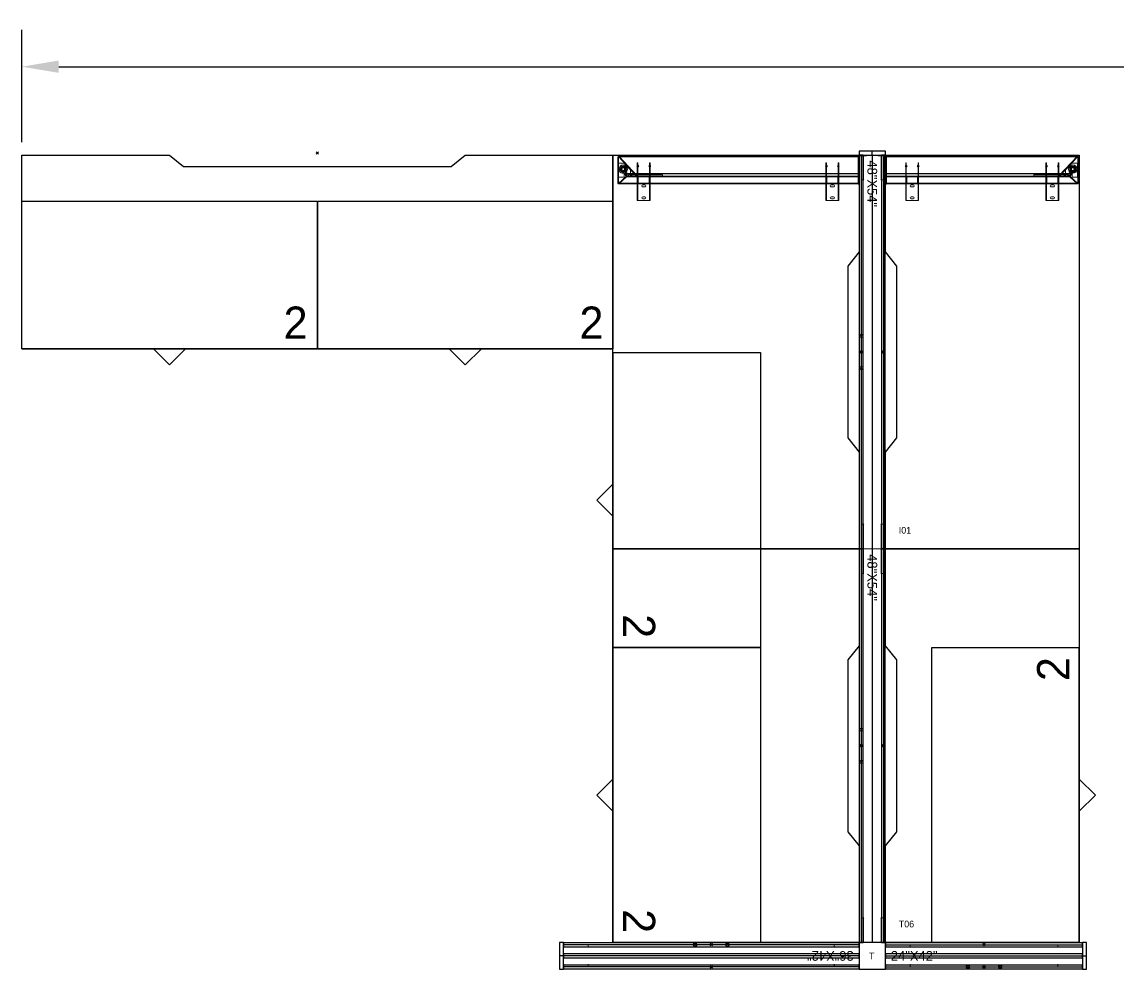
# Model space of a CAD drawing. Header units: inches. Extents: x 126 to 13186, y 9 to 361.
# Drawn here: x 126.5 to 260, y 36 to 151.6 of the extents above; entities that cross this region are included whole.
import ezdxf

# ---------------------------------------------------------------- set-up
doc = ezdxf.new("R2010")
doc.units = ezdxf.units.IN
doc.header["$MEASUREMENT"] = 0
for name, color, linetype in [('DD2D', 7, 'Continuous'), ('DD2D_Geometry', 7, 'Continuous'), ('ENFASIS NEW', 7, 'Continuous'), ('Id Unión', 7, 'Continuous'), ('LATEFILE', 7, 'Continuous'), ('LATFILE', 7, 'Continuous'), ('LF', 7, 'Continuous')]:
    doc.layers.add(name, color=color, linetype=linetype)
doc.styles.get("Standard").update_dxf_attribs({"font": 'stylu.ttf'})
doc.dimstyles.get("Standard").update_dxf_attribs({"dimscale": 25, "dimtxt": 0.18, "dimasz": 0.18, "dimexe": 0.18, "dimexo": 0.0625, "dimgap": 0.09, "dimtad": 0, "dimtih": 1, "dimtoh": 1, "dimzin": 0, "dimdsep": 46, "dimlunit": 4, "dimtxsty": 'Standard', "dimcen": 0.09, "dimadec": 0, "dimazin": 0, "dimtfac": 1, "dimtofl": 0, "dimtmove": 0, "dimatfit": 3, "dimfxl": 1, "dimtolj": 1, "dimtzin": 0, "dimarcsym": 0})

# ---------------------------------------------------------------- blocks, each defined once
blk = doc.blocks.new('DD40103048AB')
at = {"color": 1}
for p, q in [((0.0035, -0.0035), (-0.0035, 0.0035)), ((0.0035, 0.0035), (-0.0035, -0.0035))]:
    blk.add_line(p, q, dxfattribs=at)
blk.add_lwpolyline([(-0.2662, -0.0417), (0.2662, -0.0417), (0.31, -0.0067), (0.61, -0.0067), (0.61, -0.7687), (-0.61, -0.7687), (-0.61, -0.0067), (-0.31, -0.0067)], close=True)
blk.add_point((0, 0))
blk.add_point((0, 0))
blk.add_point((0, 0), dxfattribs=at)
blk = doc.blocks.new('DD40102448AB')
at = {"color": 1}
for p, q in [((0.0035, -0.0035), (-0.0035, 0.0035)), ((0.0035, 0.0035), (-0.0035, -0.0035))]:
    blk.add_line(p, q, dxfattribs=at)
blk.add_lwpolyline([(-0.2662, -0.0417), (0.2662, -0.0417), (0.31, -0.0067), (0.61, -0.0067), (0.61, -0.6067), (-0.61, -0.6067), (-0.61, -0.0067), (-0.31, -0.0067)], close=True)
blk.add_point((0, 0))
blk.add_point((0, 0))
blk.add_point((0, 0), dxfattribs=at)
blk = doc.blocks.new('DD40102472AB')
at = {"color": 1}
for p, q in [((0.0035, -0.0035), (-0.0035, 0.0035)), ((0.0035, 0.0035), (-0.0035, -0.0035))]:
    blk.add_line(p, q, dxfattribs=at)
blk.add_lwpolyline([(-0.4142, -0.0417), (0.4142, -0.0417), (0.458, -0.0067), (0.915, -0.0067), (0.915, -0.6067), (-0.915, -0.6067), (-0.915, -0.0067), (-0.458, -0.0067)], close=True)
blk.add_point((0, 0))
blk.add_point((0, 0))
blk.add_point((0, 0), dxfattribs=at)
blk = doc.blocks.new('DD350630S')
at = {"color": 0, "linetype": 'Continuous', "lineweight": 0}
for p, q in [((0.0019, 0.023), (0, 0.023)), ((0, 0.0134), (0, 0.023)), ((0.0019, 0.016), (0, 0.016)), ((0, 0), (0, 0.0134)), ((0, 0.0134), (0.0019, 0.0134)), ((0.0019, 0.023), (0.0019, 0.0134)), ((0.0019, 0), (0.0019, 0.0134)), ((0.0025, -0.0006), (0.09, -0.0006)), ((0.0025, -0.0025), (0.09, -0.0025)), ((0.0038, -0.0025), (0.0038, -0.7445)), ((0.0048, -0.0006), (0.0048, -0.0025)), ((0.0053, -0.0025), (0.0053, -0.7445)), ((0.0112, -0.0006), (0.0112, -0.0025)), ((0.0248, -0.0006), (0.0248, -0.0025)), ((0.0312, -0.0006), (0.0312, -0.0025)), ((0.0572, -0.0025), (0.0572, -0.7225)), ((0.0578, -0.0025), (0.0578, -0.7241)), ((0.0578, -0.0025), (0.0578, -0.7239)), ((0.0584, -0.0025), (0.0584, -0.7255)), ((0.0618, -0.0006), (0.0618, -0.0025)), ((0.0655, -0.0025), (0.0655, -0.7188)), ((0.0671, -0.0025), (0.0671, -0.7188)), ((0.0682, -0.0006), (0.0682, -0.0025)), ((0.0768, -0.0006), (0.0768, -0.0025)), ((0.0818, -0.0006), (0.0818, -0.0025)), ((0.0832, -0.0006), (0.0832, -0.0025)), ((0.0873, -0.0625), (0.0873, -0.0025)), ((0.0882, -0.0006), (0.0882, -0.0025)), ((0.0888, -0.0625), (0.0888, -0.0025)), ((0.09, -0.0006), (0.09, -0.0025)), ((0.0244, -0.0625), (0.0244, -0.0644)), ((0.0317, -0.0625), (0.0244, -0.0625)), ((0.0313, -0.0644), (0.0244, -0.0644)), ((0.0368, -0.0644), (0.0313, -0.0644)), ((0.0364, -0.0625), (0.0317, -0.0625)), ((0.0867, -0.0625), (0.0364, -0.0625)), ((0.0867, -0.0644), (0.0368, -0.0644)), ((0.0698, -0.0655), (0.0698, -0.0625)), ((0.0867, -0.0655), (0.0698, -0.0655)), ((0.0709, -0.0625), (0.0709, -0.0655)), ((0.0867, -0.0625), (0.0874, -0.0625)), ((0.0867, -0.0625), (0.0867, -0.0625)), ((0.0867, -0.0655), (0.0867, -0.0625)), ((0.0874, -0.0644), (0.0867, -0.0644)), ((0.0874, -0.0655), (0.0867, -0.0655)), ((0.0867, -0.0655), (0.0867, -0.0655)), ((0.0873, -0.0995), (0.0873, -0.0655)), ((0.0874, -0.0651), (0.0874, -0.0625)), ((0.0874, -0.0625), (0.1404, -0.0625)), ((0.0874, -0.0644), (0.1404, -0.0644)), ((0.0874, -0.0651), (0.0874, -0.1)), ((0.0888, -0.0655), (0.0874, -0.0655)), ((0.0888, -0.0995), (0.0888, -0.0655)), ((0.1104, -0.0644), (0.1104, -0.0625)), ((0.1404, -0.0625), (0.1404, -0.0651)), ((0.1404, -0.0651), (0.1404, -0.1)), ((0.0244, -0.1006), (0.0244, -0.1025)), ((0.0244, -0.1006), (0.0313, -0.1006)), ((0.0313, -0.1006), (0.0368, -0.1006)), ((0.0368, -0.1006), (0.0867, -0.1006)), ((0.0698, -0.0995), (0.0867, -0.0995)), ((0.0698, -0.1025), (0.0698, -0.0995)), ((0.0709, -0.0995), (0.0709, -0.1025)), ((0.0867, -0.0995), (0.0874, -0.0995)), ((0.0867, -0.1025), (0.0867, -0.0995)), ((0.0867, -0.0995), (0.0867, -0.0995)), ((0.0867, -0.1006), (0.0874, -0.1006)), ((0.0874, -0.0995), (0.0888, -0.0995)), ((0.0874, -0.1025), (0.0874, -0.1)), ((0.0874, -0.1006), (0.1404, -0.1006)), ((0.0924, -0.0857), (0.0924, -0.0794)), ((0.0987, -0.0794), (0.0987, -0.0857)), ((0.1104, -0.1006), (0.1104, -0.1025)), ((0.129, -0.0857), (0.129, -0.0794)), ((0.1354, -0.0794), (0.1354, -0.0857)), ((0.1404, -0.1), (0.1404, -0.1025)), ((0.0244, -0.1025), (0.0317, -0.1025)), ((0.0317, -0.1025), (0.0364, -0.1025)), ((0.0364, -0.1025), (0.0867, -0.1025)), ((0.0874, -0.1025), (0.0867, -0.1025)), ((0.0867, -0.1025), (0.0867, -0.1025)), ((0.0873, -0.6465), (0.0873, -0.1025)), ((0.0874, -0.1025), (0.1404, -0.1025)), ((0.0888, -0.6465), (0.0888, -0.1025)), ((0.0655, -0.609), (0.0614, -0.609)), ((0.0614, -0.609), (0.0614, -0.714)), ((0.0655, -0.6334), (0.0671, -0.6334)), ((0.0655, -0.6397), (0.0671, -0.6397)), ((0.0244, -0.6465), (0.0244, -0.6484)), ((0.0317, -0.6465), (0.0244, -0.6465)), ((0.0313, -0.6484), (0.0244, -0.6484)), ((0.0368, -0.6484), (0.0313, -0.6484)), ((0.0364, -0.6465), (0.0317, -0.6465)), ((0.0867, -0.6465), (0.0364, -0.6465)), ((0.0867, -0.6484), (0.0368, -0.6484)), ((0.0655, -0.6734), (0.0671, -0.6734)), ((0.0698, -0.6495), (0.0698, -0.6465)), ((0.0867, -0.6495), (0.0698, -0.6495)), ((0.0709, -0.6465), (0.0709, -0.6495)), ((0.0867, -0.6465), (0.0874, -0.6465)), ((0.0867, -0.6495), (0.0867, -0.6465)), ((0.0867, -0.6465), (0.0867, -0.6465)), ((0.0874, -0.6484), (0.0867, -0.6484)), ((0.0874, -0.6495), (0.0867, -0.6495)), ((0.0867, -0.6495), (0.0867, -0.6495)), ((0.0873, -0.6835), (0.0873, -0.6495)), ((0.0874, -0.6491), (0.0874, -0.6465)), ((0.0874, -0.6465), (0.1404, -0.6465)), ((0.0874, -0.6484), (0.1404, -0.6484)), ((0.0874, -0.6491), (0.0874, -0.684)), ((0.0888, -0.6495), (0.0874, -0.6495)), ((0.0888, -0.6835), (0.0888, -0.6495)), ((0.0924, -0.6697), (0.0924, -0.6634)), ((0.0987, -0.6634), (0.0987, -0.6697)), ((0.1104, -0.6484), (0.1104, -0.6465)), ((0.129, -0.6697), (0.129, -0.6634)), ((0.1354, -0.6634), (0.1354, -0.6697)), ((0.1404, -0.6465), (0.1404, -0.6491)), ((0.1404, -0.6491), (0.1404, -0.684)), ((0.0044, -0.743), (0.0636, -0.6878)), ((0.0044, -0.743), (0.0636, -0.6878)), ((0.0054, -0.7441), (0.0647, -0.6889)), ((0.0055, -0.7441), (0.0647, -0.6889)), ((0.0244, -0.6846), (0.0244, -0.6865)), ((0.0244, -0.6846), (0.0313, -0.6846)), ((0.0244, -0.6865), (0.0317, -0.6865)), ((0.0253, -0.727), (0.0461, -0.7075)), ((0.0313, -0.6846), (0.0368, -0.6846)), ((0.0317, -0.6865), (0.0364, -0.6865)), ((0.0364, -0.6865), (0.0867, -0.6865)), ((0.0368, -0.6846), (0.0867, -0.6846)), ((0.0461, -0.7075), (0.0648, -0.7075)), ((0.0655, -0.692), (0.0614, -0.692)), ((0.064, -0.7024), (0.064, -0.7086)), ((0.064, -0.7024), (0.0655, -0.7024)), ((0.064, -0.7086), (0.0655, -0.7086)), ((0.0648, -0.7075), (0.0648, -0.7175)), ((0.0655, -0.6797), (0.0671, -0.6797)), ((0.0655, -0.6893), (0.0655, -0.7189)), ((0.0655, -0.7011), (0.067, -0.7011)), ((0.0655, -0.7039), (0.067, -0.7039)), ((0.0655, -0.7039), (0.0655, -0.7071)), ((0.0655, -0.7071), (0.067, -0.7071)), ((0.0655, -0.7075), (0.067, -0.7075)), ((0.067, -0.6893), (0.067, -0.7189)), ((0.0698, -0.6835), (0.0867, -0.6835)), ((0.0698, -0.6865), (0.0698, -0.6835)), ((0.0709, -0.6835), (0.0709, -0.6865)), ((0.0867, -0.6835), (0.0874, -0.6835)), ((0.0867, -0.6865), (0.0867, -0.6835)), ((0.0867, -0.6835), (0.0867, -0.6835)), ((0.0867, -0.6846), (0.0874, -0.6846)), ((0.0874, -0.6865), (0.0867, -0.6865)), ((0.0867, -0.6865), (0.0867, -0.6865)), ((0.0873, -0.7444), (0.0873, -0.6865)), ((0.0874, -0.6835), (0.0888, -0.6835)), ((0.0874, -0.6865), (0.0874, -0.684)), ((0.0874, -0.6846), (0.1404, -0.6846)), ((0.0874, -0.6865), (0.1404, -0.6865)), ((0.0888, -0.7444), (0.0888, -0.6865)), ((0.1104, -0.6846), (0.1104, -0.6865)), ((0.1404, -0.684), (0.1404, -0.6865)), ((0.0867, -0.745), (0.0058, -0.745)), ((0.0867, -0.745), (0.0058, -0.745)), ((0.0253, -0.7445), (0.0253, -0.727)), ((0.0683, -0.7445), (0.0253, -0.7445)), ((0.0648, -0.7175), (0.0558, -0.7175)), ((0.0558, -0.7175), (0.0558, -0.7275)), ((0.0558, -0.7275), (0.0683, -0.7275)), ((0.0652, -0.7193), (0.0572, -0.7225)), ((0.0652, -0.7194), (0.0572, -0.7225)), ((0.0572, -0.7225), (0.0578, -0.7239)), ((0.0572, -0.7225), (0.0577, -0.7239)), ((0.0657, -0.7208), (0.0577, -0.7239)), ((0.0658, -0.7207), (0.0578, -0.7239)), ((0.0578, -0.7241), (0.0658, -0.7209)), ((0.0578, -0.7241), (0.0658, -0.721)), ((0.0578, -0.7241), (0.0584, -0.7255)), ((0.0578, -0.7241), (0.0583, -0.7255)), ((0.0583, -0.7255), (0.0664, -0.7224)), ((0.0584, -0.7255), (0.0664, -0.7223)), ((0.0655, -0.714), (0.0614, -0.714)), ((0.0669, -0.7225), (0.0871, -0.7442)), ((0.067, -0.7224), (0.0871, -0.7441)), ((0.068, -0.7215), (0.0882, -0.7431)), ((0.0681, -0.7214), (0.0882, -0.743)), ((0.0683, -0.7275), (0.0683, -0.7445)), ((0.0867, -0.7465), (0.0058, -0.7465)), ((0.0058, -0.7465), (0.0867, -0.7465))]:
    blk.add_line(p, q, dxfattribs=at)
for centre, radius, start, end in [((0.0025, 0), 0.00253, 180, 270), ((0.0025, 0), 0.000633, 180, 270), ((0.0341, -0.064), 0.00278, 0, 180), ((0.0341, -0.064), 0.00278, 180, 0), ((0.0341, -0.101), 0.00278, 0, 180), ((0.0341, -0.101), 0.00278, 180, 0), ((0.0956, -0.0794), 0.00317, 0, 180), ((0.0956, -0.0857), 0.00317, 180, 0), ((0.1322, -0.0794), 0.00318, 0, 180), ((0.1322, -0.0857), 0.00318, 180, 0), ((0.0341, -0.648), 0.00278, 0, 180), ((0.0341, -0.648), 0.00278, 180, 0), ((0.0956, -0.6634), 0.00317, 0, 180), ((0.0956, -0.6697), 0.00317, 180, 0), ((0.1322, -0.6634), 0.00318, 0, 180), ((0.1322, -0.6697), 0.00318, 180, 0), ((0.0341, -0.685), 0.00278, 0, 180), ((0.0341, -0.685), 0.00278, 180, 0), ((0.0433, -0.73), 0.013, 90, 270), ((0.0433, -0.73), 0.0098, 90, 270), ((0.0433, -0.73), 0.0085, 90, 270), ((0.0433, -0.73), 0.008, 90, 270), ((0.0433, -0.73), 0.00675, 0, 180), ((0.0433, -0.73), 0.00675, 180, 0), ((0.0433, -0.73), 0.0065, 90, 270), ((0.0433, -0.73), 0.006, 90, 270), ((0.0433, -0.73), 0.00545, 90, 270), ((0.0433, -0.73), 0.00476, 90, 270), ((0.0433, -0.73), 0.0045, 90, 270), ((0.0433, -0.73), 0.013, 270, 90), ((0.0433, -0.73), 0.0098, 270, 90), ((0.0433, -0.73), 0.0085, 270, 90), ((0.0433, -0.73), 0.008, 270, 90), ((0.0433, -0.73), 0.0065, 270, 90), ((0.0433, -0.73), 0.006, 270, 90), ((0.0433, -0.73), 0.00545, 270, 90), ((0.0433, -0.73), 0.00476, 270, 90), ((0.0433, -0.73), 0.0045, 270, 90)]:
    blk.add_arc(centre, radius, start, end, dxfattribs=at)
for points, weights in [([(0.0636, -0.6878), (0.0652, -0.6864), (0.0671, -0.6872), (0.0671, -0.6893)], [1, 0.59916604595, 0.59916604595, 1]), ([(0.0636, -0.6878), (0.0651, -0.6864), (0.067, -0.6872), (0.067, -0.6893)], [1, 0.59916604595, 0.59916604595, 1]), ([(0.0647, -0.6889), (0.0651, -0.6886), (0.0655, -0.6888), (0.0655, -0.6893)], [1, 0.59916604595, 0.59916604595, 1]), ([(0.0647, -0.6889), (0.065, -0.6886), (0.0655, -0.6888), (0.0655, -0.6893)], [1, 0.59916604595, 0.59916604595, 1]), ([(0.0038, -0.7445), (0.0038, -0.7439), (0.004, -0.7434), (0.0044, -0.743)], [1, 0.944706716257, 0.944706716257, 1]), ([(0.0038, -0.7442), (0.0039, -0.7437), (0.0041, -0.7433), (0.0044, -0.743)], [0.972307865321, 0.947187137372, 0.956417848932, 1]), ([(0.0038, -0.7445), (0.0038, -0.7444), (0.0038, -0.7443), (0.0038, -0.7442)], [1, 0.988288867325, 0.979058155765, 0.972307865321]), ([(0.0058, -0.7465), (0.0046, -0.7465), (0.0038, -0.7457), (0.0038, -0.7445)], [1, 0.804737854124, 0.804737854124, 1]), ([(0.0058, -0.7465), (0.0046, -0.7465), (0.0038, -0.7457), (0.0038, -0.7445)], [1, 0.804737854124, 0.804737854124, 1]), ([(0.0053, -0.7445), (0.0053, -0.7444), (0.0054, -0.7442), (0.0055, -0.7441)], [1, 0.944706716257, 0.944706716257, 1]), ([(0.0053, -0.7445), (0.0053, -0.7444), (0.0053, -0.7442), (0.0054, -0.7441)], [1, 0.944706716257, 0.944706716257, 1]), ([(0.0058, -0.745), (0.0055, -0.745), (0.0053, -0.7448), (0.0053, -0.7445)], [1, 0.804737854124, 0.804737854124, 1]), ([(0.0058, -0.745), (0.0055, -0.745), (0.0053, -0.7448), (0.0053, -0.7445)], [1, 0.804737854124, 0.804737854124, 1]), ([(0.0655, -0.7188), (0.0655, -0.719), (0.0654, -0.7192), (0.0652, -0.7193)], [1, 0.884611873459, 0.884611873459, 1]), ([(0.0655, -0.7189), (0.0655, -0.7191), (0.0654, -0.7193), (0.0652, -0.7194)], [1, 0.884393166085, 0.884393166085, 1]), ([(0.067, -0.7189), (0.067, -0.7198), (0.0665, -0.7205), (0.0657, -0.7208)], [1, 0.884393166085, 0.884393166085, 1]), ([(0.0671, -0.7188), (0.0671, -0.7197), (0.0666, -0.7204), (0.0658, -0.7207)], [1, 0.884611873459, 0.884611873459, 1]), ([(0.0658, -0.7209), (0.0666, -0.7206), (0.0675, -0.7208), (0.0681, -0.7214)], [1, 0.884174271313, 0.884174271313, 1]), ([(0.0658, -0.721), (0.0666, -0.7207), (0.0675, -0.7208), (0.068, -0.7215)], [1, 0.884393166085, 0.884393166085, 1]), ([(0.0664, -0.7223), (0.0666, -0.7222), (0.0668, -0.7223), (0.067, -0.7224)], [1, 0.884174271313, 0.884174271313, 1]), ([(0.0664, -0.7224), (0.0666, -0.7223), (0.0668, -0.7224), (0.0669, -0.7225)], [1, 0.884393166085, 0.884393166085, 1]), ([(0.0871, -0.7442), (0.0875, -0.7445), (0.0873, -0.745), (0.0867, -0.745)], [1, 0.59916604595, 0.59916604595, 1]), ([(0.0888, -0.7444), (0.0888, -0.7457), (0.0879, -0.7465), (0.0867, -0.7465)], [1, 0.804737854124, 0.804737854124, 1]), ([(0.0873, -0.7444), (0.0873, -0.7448), (0.087, -0.745), (0.0867, -0.745)], [1, 0.804737854124, 0.804737854124, 1]), ([(0.0884, -0.7457), (0.088, -0.7463), (0.0874, -0.7465), (0.0867, -0.7465)], [0.708386720159, 0.737079172857, 0.83428359947, 1]), ([(0.0871, -0.7441), (0.0872, -0.7442), (0.0873, -0.7443), (0.0873, -0.7444)], [1, 0.953611711988, 0.953611711988, 1]), ([(0.0882, -0.743), (0.0886, -0.7434), (0.0888, -0.7439), (0.0888, -0.7444)], [1, 0.953611711988, 0.953611711988, 1]), ([(0.0882, -0.7431), (0.0889, -0.7438), (0.089, -0.7448), (0.0884, -0.7457)], [1, 0.76488244648, 0.667678019866, 0.708386720159])]:
    blk.add_rational_spline(points, weights, degree=3, dxfattribs=at)
blk = doc.blocks.new('DD350524S')
at = {"color": 0, "linetype": 'Continuous', "lineweight": 0}
for p, q in [((-0.0019, 0.023), (0, 0.023)), ((-0.0019, 0.023), (-0.0019, 0.0134)), ((-0.0019, 0.016), (0, 0.016)), ((-0.0019, 0), (-0.0019, 0.0134)), ((0, 0.0134), (-0.0019, 0.0134)), ((0, 0.0134), (0, 0.023)), ((0, 0), (0, 0.0134)), ((-0.0025, -0.0006), (-0.09, -0.0006)), ((-0.09, -0.0006), (-0.09, -0.0025)), ((-0.0025, -0.0025), (-0.09, -0.0025)), ((-0.0888, -0.0625), (-0.0888, -0.0025)), ((-0.0882, -0.0006), (-0.0882, -0.0025)), ((-0.0873, -0.0625), (-0.0873, -0.0025)), ((-0.0832, -0.0006), (-0.0832, -0.0025)), ((-0.0818, -0.0006), (-0.0818, -0.0025)), ((-0.0768, -0.0006), (-0.0768, -0.0025)), ((-0.0682, -0.0006), (-0.0682, -0.0025)), ((-0.0671, -0.0025), (-0.0671, -0.5688)), ((-0.0655, -0.0025), (-0.0655, -0.5688)), ((-0.0618, -0.0006), (-0.0618, -0.0025)), ((-0.0584, -0.0025), (-0.0584, -0.5755)), ((-0.0578, -0.0025), (-0.0578, -0.5741)), ((-0.0578, -0.0025), (-0.0578, -0.5739)), ((-0.0572, -0.0025), (-0.0572, -0.5725)), ((-0.0312, -0.0006), (-0.0312, -0.0025)), ((-0.0248, -0.0006), (-0.0248, -0.0025)), ((-0.0112, -0.0006), (-0.0112, -0.0025)), ((-0.0053, -0.0025), (-0.0053, -0.5945)), ((-0.0048, -0.0006), (-0.0048, -0.0025)), ((-0.0038, -0.0025), (-0.0038, -0.5945)), ((-0.1404, -0.0625), (-0.1404, -0.0651)), ((-0.0874, -0.0625), (-0.1404, -0.0625)), ((-0.0874, -0.0644), (-0.1404, -0.0644)), ((-0.1404, -0.0651), (-0.1404, -0.1)), ((-0.1104, -0.0644), (-0.1104, -0.0625)), ((-0.0888, -0.0655), (-0.0874, -0.0655)), ((-0.0888, -0.0995), (-0.0888, -0.0655)), ((-0.0867, -0.0625), (-0.0874, -0.0625)), ((-0.0874, -0.0651), (-0.0874, -0.0625)), ((-0.0874, -0.0644), (-0.0867, -0.0644)), ((-0.0874, -0.0651), (-0.0874, -0.1)), ((-0.0874, -0.0655), (-0.0867, -0.0655)), ((-0.0873, -0.0995), (-0.0873, -0.0655)), ((-0.0867, -0.0625), (-0.0867, -0.0625)), ((-0.0867, -0.0655), (-0.0867, -0.0625)), ((-0.0867, -0.0625), (-0.0364, -0.0625)), ((-0.0867, -0.0644), (-0.0368, -0.0644)), ((-0.0867, -0.0655), (-0.0867, -0.0655)), ((-0.0867, -0.0655), (-0.0698, -0.0655)), ((-0.0709, -0.0625), (-0.0709, -0.0655)), ((-0.0698, -0.0655), (-0.0698, -0.0625)), ((-0.0368, -0.0644), (-0.0313, -0.0644)), ((-0.0364, -0.0625), (-0.0317, -0.0625)), ((-0.0317, -0.0625), (-0.0244, -0.0625)), ((-0.0313, -0.0644), (-0.0244, -0.0644)), ((-0.0244, -0.0625), (-0.0244, -0.0644)), ((-0.1404, -0.1), (-0.1404, -0.1025)), ((-0.0874, -0.1006), (-0.1404, -0.1006)), ((-0.1354, -0.0794), (-0.1354, -0.0857)), ((-0.129, -0.0857), (-0.129, -0.0794)), ((-0.1104, -0.1006), (-0.1104, -0.1025)), ((-0.0987, -0.0794), (-0.0987, -0.0857)), ((-0.0924, -0.0857), (-0.0924, -0.0794)), ((-0.0874, -0.0995), (-0.0888, -0.0995)), ((-0.0867, -0.0995), (-0.0874, -0.0995)), ((-0.0874, -0.1025), (-0.0874, -0.1)), ((-0.0867, -0.1006), (-0.0874, -0.1006)), ((-0.0867, -0.1025), (-0.0867, -0.0995)), ((-0.0867, -0.0995), (-0.0867, -0.0995)), ((-0.0698, -0.0995), (-0.0867, -0.0995)), ((-0.0368, -0.1006), (-0.0867, -0.1006)), ((-0.0709, -0.0995), (-0.0709, -0.1025)), ((-0.0698, -0.1025), (-0.0698, -0.0995)), ((-0.0313, -0.1006), (-0.0368, -0.1006)), ((-0.0244, -0.1006), (-0.0313, -0.1006)), ((-0.0244, -0.1006), (-0.0244, -0.1025)), ((-0.0874, -0.1025), (-0.1404, -0.1025)), ((-0.0888, -0.4965), (-0.0888, -0.1025)), ((-0.0874, -0.1025), (-0.0867, -0.1025)), ((-0.0873, -0.4965), (-0.0873, -0.1025)), ((-0.0867, -0.1025), (-0.0867, -0.1025)), ((-0.0364, -0.1025), (-0.0867, -0.1025)), ((-0.0317, -0.1025), (-0.0364, -0.1025)), ((-0.0244, -0.1025), (-0.0317, -0.1025)), ((-0.0655, -0.459), (-0.0614, -0.459)), ((-0.0614, -0.459), (-0.0614, -0.564)), ((-0.1404, -0.4965), (-0.1404, -0.4991)), ((-0.0874, -0.4965), (-0.1404, -0.4965)), ((-0.0874, -0.4984), (-0.1404, -0.4984)), ((-0.1404, -0.4991), (-0.1404, -0.534)), ((-0.1104, -0.4984), (-0.1104, -0.4965)), ((-0.0888, -0.4995), (-0.0874, -0.4995)), ((-0.0888, -0.5335), (-0.0888, -0.4995)), ((-0.0867, -0.4965), (-0.0874, -0.4965)), ((-0.0874, -0.4991), (-0.0874, -0.4965)), ((-0.0874, -0.4984), (-0.0867, -0.4984)), ((-0.0874, -0.4991), (-0.0874, -0.534)), ((-0.0874, -0.4995), (-0.0867, -0.4995)), ((-0.0873, -0.5335), (-0.0873, -0.4995)), ((-0.0867, -0.4995), (-0.0867, -0.4965)), ((-0.0867, -0.4965), (-0.0867, -0.4965)), ((-0.0867, -0.4965), (-0.0364, -0.4965)), ((-0.0867, -0.4984), (-0.0368, -0.4984)), ((-0.0867, -0.4995), (-0.0867, -0.4995)), ((-0.0867, -0.4995), (-0.0698, -0.4995)), ((-0.0709, -0.4965), (-0.0709, -0.4995)), ((-0.0698, -0.4995), (-0.0698, -0.4965)), ((-0.0655, -0.4834), (-0.0671, -0.4834)), ((-0.0655, -0.4897), (-0.0671, -0.4897)), ((-0.0368, -0.4984), (-0.0313, -0.4984)), ((-0.0364, -0.4965), (-0.0317, -0.4965)), ((-0.0317, -0.4965), (-0.0244, -0.4965)), ((-0.0313, -0.4984), (-0.0244, -0.4984)), ((-0.0244, -0.4965), (-0.0244, -0.4984)), ((-0.1404, -0.534), (-0.1404, -0.5365)), ((-0.0874, -0.5346), (-0.1404, -0.5346)), ((-0.0874, -0.5365), (-0.1404, -0.5365)), ((-0.1354, -0.5134), (-0.1354, -0.5197)), ((-0.129, -0.5197), (-0.129, -0.5134)), ((-0.1104, -0.5346), (-0.1104, -0.5365)), ((-0.0987, -0.5134), (-0.0987, -0.5197)), ((-0.0924, -0.5197), (-0.0924, -0.5134)), ((-0.0874, -0.5335), (-0.0888, -0.5335)), ((-0.0888, -0.5944), (-0.0888, -0.5365)), ((-0.0867, -0.5335), (-0.0874, -0.5335)), ((-0.0874, -0.5365), (-0.0874, -0.534)), ((-0.0867, -0.5346), (-0.0874, -0.5346)), ((-0.0874, -0.5365), (-0.0867, -0.5365)), ((-0.0873, -0.5944), (-0.0873, -0.5365)), ((-0.0867, -0.5365), (-0.0867, -0.5335)), ((-0.0867, -0.5335), (-0.0867, -0.5335)), ((-0.0698, -0.5335), (-0.0867, -0.5335)), ((-0.0368, -0.5346), (-0.0867, -0.5346)), ((-0.0867, -0.5365), (-0.0867, -0.5365)), ((-0.0364, -0.5365), (-0.0867, -0.5365)), ((-0.0709, -0.5335), (-0.0709, -0.5365)), ((-0.0698, -0.5365), (-0.0698, -0.5335)), ((-0.0655, -0.5234), (-0.0671, -0.5234)), ((-0.0655, -0.5297), (-0.0671, -0.5297)), ((-0.067, -0.5393), (-0.067, -0.5689)), ((-0.0655, -0.5393), (-0.0655, -0.5689)), ((-0.0655, -0.542), (-0.0614, -0.542)), ((-0.0054, -0.5941), (-0.0647, -0.5389)), ((-0.0055, -0.5941), (-0.0647, -0.5389)), ((-0.0044, -0.593), (-0.0636, -0.5378)), ((-0.0044, -0.593), (-0.0636, -0.5378)), ((-0.0313, -0.5346), (-0.0368, -0.5346)), ((-0.0317, -0.5365), (-0.0364, -0.5365)), ((-0.0244, -0.5365), (-0.0317, -0.5365)), ((-0.0244, -0.5346), (-0.0313, -0.5346)), ((-0.0244, -0.5346), (-0.0244, -0.5365)), ((-0.0681, -0.5714), (-0.0882, -0.593)), ((-0.068, -0.5715), (-0.0882, -0.5931)), ((-0.067, -0.5724), (-0.0871, -0.5941)), ((-0.0669, -0.5725), (-0.0871, -0.5942)), ((-0.0655, -0.5511), (-0.067, -0.5511)), ((-0.0655, -0.5539), (-0.067, -0.5539)), ((-0.0655, -0.5571), (-0.067, -0.5571)), ((-0.0655, -0.5575), (-0.067, -0.5575)), ((-0.0584, -0.5755), (-0.0664, -0.5723)), ((-0.0583, -0.5755), (-0.0664, -0.5724)), ((-0.0658, -0.5707), (-0.0578, -0.5739)), ((-0.0578, -0.5741), (-0.0658, -0.5709)), ((-0.0578, -0.5741), (-0.0658, -0.571)), ((-0.0657, -0.5708), (-0.0577, -0.5739)), ((-0.064, -0.5524), (-0.0655, -0.5524)), ((-0.0655, -0.5539), (-0.0655, -0.5571)), ((-0.064, -0.5586), (-0.0655, -0.5586)), ((-0.0655, -0.564), (-0.0614, -0.564)), ((-0.0652, -0.5693), (-0.0572, -0.5725)), ((-0.0652, -0.5694), (-0.0572, -0.5725)), ((-0.0461, -0.5575), (-0.0648, -0.5575)), ((-0.0648, -0.5575), (-0.0648, -0.5675)), ((-0.0648, -0.5675), (-0.0558, -0.5675)), ((-0.064, -0.5524), (-0.064, -0.5586)), ((-0.0578, -0.5741), (-0.0584, -0.5755)), ((-0.0578, -0.5741), (-0.0583, -0.5755)), ((-0.0572, -0.5725), (-0.0578, -0.5739)), ((-0.0572, -0.5725), (-0.0577, -0.5739)), ((-0.0558, -0.5675), (-0.0558, -0.5775)), ((-0.0253, -0.577), (-0.0461, -0.5575)), ((-0.0867, -0.595), (-0.0058, -0.595)), ((-0.0867, -0.595), (-0.0058, -0.595)), ((-0.0058, -0.5965), (-0.0867, -0.5965)), ((-0.0867, -0.5965), (-0.0058, -0.5965)), ((-0.0558, -0.5775), (-0.0683, -0.5775)), ((-0.0683, -0.5775), (-0.0683, -0.5945)), ((-0.0683, -0.5945), (-0.0253, -0.5945)), ((-0.0253, -0.5945), (-0.0253, -0.577))]:
    blk.add_line(p, q, dxfattribs=at)
for centre, radius, start, end in [((-0.0025, 0), 0.00253, 270, 0), ((-0.0025, 0), 0.000633, 270, 0), ((-0.0341, -0.064), 0.00278, 0, 180), ((-0.0341, -0.064), 0.00278, 180, 0), ((-0.1322, -0.0794), 0.00318, 0, 180), ((-0.1322, -0.0857), 0.00318, 180, 0), ((-0.0956, -0.0794), 0.00317, 0, 180), ((-0.0956, -0.0857), 0.00317, 180, 0), ((-0.0341, -0.101), 0.00278, 0, 180), ((-0.0341, -0.101), 0.00278, 180, 0), ((-0.0341, -0.498), 0.00278, 0, 180), ((-0.0341, -0.498), 0.00278, 180, 0), ((-0.1322, -0.5134), 0.00318, 0, 180), ((-0.1322, -0.5197), 0.00318, 180, 0), ((-0.0956, -0.5134), 0.00317, 0, 180), ((-0.0956, -0.5197), 0.00317, 180, 0), ((-0.0341, -0.535), 0.00278, 0, 180), ((-0.0341, -0.535), 0.00278, 180, 0), ((-0.0433, -0.58), 0.013, 90, 270), ((-0.0433, -0.58), 0.0098, 90, 270), ((-0.0433, -0.58), 0.0085, 90, 270), ((-0.0433, -0.58), 0.008, 90, 270), ((-0.0433, -0.58), 0.00675, 0, 180), ((-0.0433, -0.58), 0.0065, 90, 270), ((-0.0433, -0.58), 0.006, 90, 270), ((-0.0433, -0.58), 0.00545, 90, 270), ((-0.0433, -0.58), 0.00476, 90, 270), ((-0.0433, -0.58), 0.0045, 90, 270), ((-0.0433, -0.58), 0.013, 270, 90), ((-0.0433, -0.58), 0.0098, 270, 90), ((-0.0433, -0.58), 0.0085, 270, 90), ((-0.0433, -0.58), 0.008, 270, 90), ((-0.0433, -0.58), 0.0065, 270, 90), ((-0.0433, -0.58), 0.006, 270, 90), ((-0.0433, -0.58), 0.00545, 270, 90), ((-0.0433, -0.58), 0.00476, 270, 90), ((-0.0433, -0.58), 0.0045, 270, 90), ((-0.0433, -0.58), 0.00675, 180, 0)]:
    blk.add_arc(centre, radius, start, end, dxfattribs=at)
for points, weights in [([(-0.0636, -0.5378), (-0.0652, -0.5364), (-0.0671, -0.5372), (-0.0671, -0.5393)], [1, 0.59916604595, 0.59916604595, 1]), ([(-0.0636, -0.5378), (-0.0651, -0.5364), (-0.067, -0.5372), (-0.067, -0.5393)], [1, 0.59916604595, 0.59916604595, 1]), ([(-0.0647, -0.5389), (-0.065, -0.5386), (-0.0655, -0.5388), (-0.0655, -0.5393)], [1, 0.59916604595, 0.59916604595, 1]), ([(-0.0647, -0.5389), (-0.0651, -0.5386), (-0.0655, -0.5388), (-0.0655, -0.5393)], [1, 0.59916604595, 0.59916604595, 1]), ([(-0.0658, -0.5709), (-0.0666, -0.5706), (-0.0675, -0.5708), (-0.0681, -0.5714)], [1, 0.884174271313, 0.884174271313, 1]), ([(-0.0658, -0.571), (-0.0666, -0.5707), (-0.0675, -0.5708), (-0.068, -0.5715)], [1, 0.884393166085, 0.884393166085, 1]), ([(-0.0671, -0.5688), (-0.0671, -0.5697), (-0.0666, -0.5704), (-0.0658, -0.5707)], [1, 0.884611873459, 0.884611873459, 1]), ([(-0.067, -0.5689), (-0.067, -0.5698), (-0.0665, -0.5705), (-0.0657, -0.5708)], [1, 0.884393166085, 0.884393166085, 1]), ([(-0.0664, -0.5723), (-0.0666, -0.5722), (-0.0668, -0.5723), (-0.067, -0.5724)], [1, 0.884174271313, 0.884174271313, 1]), ([(-0.0664, -0.5724), (-0.0666, -0.5723), (-0.0668, -0.5724), (-0.0669, -0.5725)], [1, 0.884393166085, 0.884393166085, 1]), ([(-0.0655, -0.5688), (-0.0655, -0.569), (-0.0654, -0.5692), (-0.0652, -0.5693)], [1, 0.884611873459, 0.884611873459, 1]), ([(-0.0655, -0.5689), (-0.0655, -0.5691), (-0.0654, -0.5693), (-0.0652, -0.5694)], [1, 0.884393166085, 0.884393166085, 1]), ([(-0.0882, -0.593), (-0.0886, -0.5934), (-0.0888, -0.5939), (-0.0888, -0.5944)], [1, 0.953611711988, 0.953611711988, 1]), ([(-0.0882, -0.5931), (-0.0889, -0.5938), (-0.089, -0.5948), (-0.0884, -0.5957)], [1, 0.764882446479, 0.667678019866, 0.708386720159]), ([(-0.0888, -0.5944), (-0.0888, -0.5957), (-0.0879, -0.5965), (-0.0867, -0.5965)], [1, 0.804737854124, 0.804737854124, 1]), ([(-0.0884, -0.5957), (-0.088, -0.5963), (-0.0874, -0.5965), (-0.0867, -0.5965)], [0.708386720159, 0.737079172857, 0.834283599471, 1]), ([(-0.0871, -0.5941), (-0.0872, -0.5942), (-0.0873, -0.5943), (-0.0873, -0.5944)], [1, 0.953611711988, 0.953611711988, 1]), ([(-0.0873, -0.5944), (-0.0873, -0.5948), (-0.087, -0.595), (-0.0867, -0.595)], [1, 0.804737854124, 0.804737854124, 1]), ([(-0.0871, -0.5942), (-0.0875, -0.5945), (-0.0873, -0.595), (-0.0867, -0.595)], [1, 0.59916604595, 0.59916604595, 1]), ([(-0.0058, -0.5965), (-0.0046, -0.5965), (-0.0038, -0.5957), (-0.0038, -0.5945)], [1, 0.804737854124, 0.804737854124, 1]), ([(-0.0058, -0.5965), (-0.0046, -0.5965), (-0.0038, -0.5957), (-0.0038, -0.5945)], [1, 0.804737854124, 0.804737854124, 1]), ([(-0.0058, -0.595), (-0.0055, -0.595), (-0.0053, -0.5948), (-0.0053, -0.5945)], [1, 0.804737854124, 0.804737854124, 1]), ([(-0.0058, -0.595), (-0.0055, -0.595), (-0.0053, -0.5948), (-0.0053, -0.5945)], [1, 0.804737854124, 0.804737854124, 1]), ([(-0.0053, -0.5945), (-0.0053, -0.5944), (-0.0054, -0.5942), (-0.0055, -0.5941)], [1, 0.944706716257, 0.944706716257, 1]), ([(-0.0053, -0.5945), (-0.0053, -0.5944), (-0.0053, -0.5942), (-0.0054, -0.5941)], [1, 0.944706716257, 0.944706716257, 1]), ([(-0.0038, -0.5942), (-0.0039, -0.5937), (-0.0041, -0.5933), (-0.0044, -0.593)], [0.972307865321, 0.947187137372, 0.956417848932, 1]), ([(-0.0038, -0.5945), (-0.0038, -0.5939), (-0.004, -0.5934), (-0.0044, -0.593)], [1, 0.944706716257, 0.944706716257, 1]), ([(-0.0038, -0.5945), (-0.0038, -0.5944), (-0.0038, -0.5943), (-0.0038, -0.5942)], [1, 0.988288867325, 0.979058155765, 0.972307865321])]:
    blk.add_rational_spline(points, weights, degree=3, dxfattribs=at)
blk = doc.blocks.new('LF4023627S')
for p, q in [((0, 0), (0.914, 0)), ((0, -0.457), (0.914, -0.457))]:
    blk.add_line(p, q)
at = {"layer": 'LATEFILE'}
for p, q in [((0, -0.457), (0, 0)), ((0.914, 0), (0.914, -0.457))]:
    blk.add_line(p, q, dxfattribs=at)
blk.add_lwpolyline([(0.407, -0.457), (0.457, -0.507), (0.507, -0.457)], close=True, dxfattribs=at)
at = {"layer": 'LATFILE', "insert": (0.8103, -0.3262), "char_height": 0.1, "width": 0.07696, "attachment_point": 1}
blk.add_mtext('2', dxfattribs=at)
blk = doc.blocks.new('DD101048542D')
at = {"color": 3, "linetype": 'Continuous', "lineweight": 0}
for p, q in [((0.0765, 0.026), (0.0765, 0.0343)), ((1.1435, 0.0343), (0.0765, 0.0343)), ((1.1435, 0.0343), (1.1435, 0.026)), ((0, -0.0255), (0, 0.0255)), ((0.0017, 0.0275), (0.0218, 0.0275)), ((0.002, 0.0275), (0.0215, 0.0275)), ((0.0747, 0.0275), (0.0215, 0.0275)), ((0.0747, 0.0275), (0.075, 0.0275)), ((1.1453, 0.0275), (1.145, 0.0275)), ((1.1453, 0.0275), (1.1985, 0.0275)), ((1.2183, 0.0275), (1.1982, 0.0275)), ((1.218, 0.0275), (1.1985, 0.0275)), ((1.22, -0.0255), (1.22, 0.0255)), ((0.025, -0.0275), (0.002, -0.0275)), ((0.025, -0.0275), (0.0747, -0.0275)), ((0.0747, -0.0275), (0.075, -0.0275)), ((0.0765, -0.0343), (0.0765, -0.026)), ((1.1435, -0.026), (1.1435, -0.0343)), ((1.1453, -0.0275), (1.145, -0.0275)), ((1.195, -0.0275), (1.1453, -0.0275)), ((1.195, -0.0275), (1.218, -0.0275)), ((1.1435, -0.0343), (0.0765, -0.0343))]:
    blk.add_line(p, q, dxfattribs=at)
at = {"color": 3}
for p, q in [((0.6065, 0.0379), (0.6135, 0.0308)), ((0.6065, 0.0308), (0.6135, 0.0379)), ((0.6065, -0.0379), (0.6135, -0.0308)), ((0.6065, -0.0308), (0.6135, -0.0379))]:
    blk.add_line(p, q, dxfattribs=at)
for centre in [(0.56, -0.0343), (0.66, -0.0343)]:
    blk.add_circle(centre, 0.005, dxfattribs=at)
at = {"color": 3, "linetype": 'Continuous', "lineweight": 0}
for centre, radius, start, end in [((0.002, 0.0255), 0.00203, 90, 180), ((0.075, 0.026), 0.00151, 10.021, 90), ((0.075, 0.026), 0.00151, 0, 10.021), ((1.145, 0.026), 0.00151, 90, 169.979), ((1.145, 0.026), 0.00151, 169.979, 180), ((1.145, 0.026), 0.00151, 169.979, 180), ((1.218, 0.0255), 0.00203, 0, 90), ((0.002, -0.0255), 0.00203, 180, 270), ((0.075, -0.026), 0.00151, 270, 349.979), ((0.075, -0.026), 0.00151, 349.979, 0), ((1.145, -0.026), 0.00151, 180, 190.021), ((1.145, -0.026), 0.00151, 180, 190.021), ((1.145, -0.026), 0.00151, 190.021, 270), ((1.218, -0.0255), 0.00203, 270, 0)]:
    blk.add_arc(centre, radius, start, end, dxfattribs=at)
at = {"color": 3}
for p in [(0.61, 0.0343), (0.61, -0.0343)]:
    blk.add_point(p, dxfattribs=at)
at = {"insert": (0.0165, 0.0151), "char_height": 0.03, "attachment_point": 1}
blk.add_mtext_dynamic_manual_height_columns('48"X54"', width=75.494015, gutter_width=12.5, heights=[0], dxfattribs=at)
blk = doc.blocks.new('SPACE_DD10104854')
blk.add_blockref('DD101048542D', (0, 0))
blk = doc.blocks.new('DD101024422D')
at = {"color": 1, "linetype": 'Continuous', "lineweight": 0}
for p, q in [((0.0765, 0.026), (0.0765, 0.0343)), ((0.5335, 0.0343), (0.0765, 0.0343)), ((0.5335, 0.0343), (0.5335, 0.026)), ((0, -0.0255), (0, 0.0255)), ((0.0017, 0.0275), (0.0218, 0.0275)), ((0.002, 0.0275), (0.0215, 0.0275)), ((0.0747, 0.0275), (0.0215, 0.0275)), ((0.0747, 0.0275), (0.075, 0.0275)), ((0.5353, 0.0275), (0.535, 0.0275)), ((0.5353, 0.0275), (0.5885, 0.0275)), ((0.6083, 0.0275), (0.5882, 0.0275)), ((0.608, 0.0275), (0.5885, 0.0275)), ((0.61, -0.0255), (0.61, 0.0255)), ((0.025, -0.0275), (0.002, -0.0275)), ((0.025, -0.0275), (0.0747, -0.0275)), ((0.0747, -0.0275), (0.075, -0.0275)), ((0.0765, -0.0343), (0.0765, -0.026)), ((0.5335, -0.026), (0.5335, -0.0343)), ((0.5353, -0.0275), (0.535, -0.0275)), ((0.585, -0.0275), (0.5353, -0.0275)), ((0.585, -0.0275), (0.608, -0.0275)), ((0.5335, -0.0343), (0.0765, -0.0343))]:
    blk.add_line(p, q, dxfattribs=at)
at = {"color": 1}
for p, q in [((0.3015, 0.0379), (0.3085, 0.0308)), ((0.3015, 0.0308), (0.3085, 0.0379)), ((0.3015, -0.0379), (0.3085, -0.0308)), ((0.3015, -0.0308), (0.3085, -0.0379))]:
    blk.add_line(p, q, dxfattribs=at)
for centre in [(0.255, -0.0343), (0.355, -0.0343)]:
    blk.add_circle(centre, 0.005, dxfattribs=at)
at = {"color": 1, "linetype": 'Continuous', "lineweight": 0}
for centre, radius, start, end in [((0.002, 0.0255), 0.00203, 90, 180), ((0.075, 0.026), 0.00151, 10.021, 90), ((0.075, 0.026), 0.00151, 0, 10.021), ((0.535, 0.026), 0.00151, 90, 169.979), ((0.535, 0.026), 0.00151, 169.979, 180), ((0.535, 0.026), 0.00151, 169.979, 180), ((0.608, 0.0255), 0.00203, 0, 90), ((0.002, -0.0255), 0.00203, 180, 270), ((0.075, -0.026), 0.00151, 270, 349.979), ((0.075, -0.026), 0.00151, 349.979, 0), ((0.535, -0.026), 0.00151, 180, 190.021), ((0.535, -0.026), 0.00151, 180, 190.021), ((0.535, -0.026), 0.00151, 190.021, 270), ((0.608, -0.0255), 0.00203, 270, 0)]:
    blk.add_arc(centre, radius, start, end, dxfattribs=at)
at = {"color": 1}
for p in [(0.305, 0.0343), (0.305, -0.0343)]:
    blk.add_point(p, dxfattribs=at)
at = {"insert": (0.0165, 0.0151), "char_height": 0.03, "attachment_point": 1}
blk.add_mtext_dynamic_manual_height_columns('24"X42"', width=75.494015, gutter_width=12.5, heights=[0], dxfattribs=at)
blk = doc.blocks.new('SPACE_DD10102442')
blk.add_blockref('DD101024422D', (0, 0))
blk = doc.blocks.new('DD101036422D')
at = {"color": 1, "linetype": 'Continuous', "lineweight": 0}
for p, q in [((0.0765, 0.026), (0.0765, 0.0343)), ((0.8385, 0.0343), (0.0765, 0.0343)), ((0.8385, 0.0343), (0.8385, 0.026)), ((0, -0.0255), (0, 0.0255)), ((0.0017, 0.0275), (0.0218, 0.0275)), ((0.002, 0.0275), (0.0215, 0.0275)), ((0.0747, 0.0275), (0.0215, 0.0275)), ((0.0747, 0.0275), (0.075, 0.0275)), ((0.8403, 0.0275), (0.84, 0.0275)), ((0.8403, 0.0275), (0.8935, 0.0275)), ((0.9133, 0.0275), (0.8932, 0.0275)), ((0.913, 0.0275), (0.8935, 0.0275)), ((0.915, -0.0255), (0.915, 0.0255)), ((0.025, -0.0275), (0.002, -0.0275)), ((0.025, -0.0275), (0.0747, -0.0275)), ((0.0747, -0.0275), (0.075, -0.0275)), ((0.0765, -0.0343), (0.0765, -0.026)), ((0.8385, -0.026), (0.8385, -0.0343)), ((0.8403, -0.0275), (0.84, -0.0275)), ((0.89, -0.0275), (0.8403, -0.0275)), ((0.89, -0.0275), (0.913, -0.0275)), ((0.8385, -0.0343), (0.0765, -0.0343))]:
    blk.add_line(p, q, dxfattribs=at)
at = {"color": 1}
for p, q in [((0.454, 0.0379), (0.461, 0.0308)), ((0.454, 0.0308), (0.461, 0.0379)), ((0.454, -0.0379), (0.461, -0.0308)), ((0.454, -0.0308), (0.461, -0.0379))]:
    blk.add_line(p, q, dxfattribs=at)
for centre in [(0.4075, -0.0343), (0.5075, -0.0343)]:
    blk.add_circle(centre, 0.005, dxfattribs=at)
at = {"color": 1, "linetype": 'Continuous', "lineweight": 0}
for centre, radius, start, end in [((0.002, 0.0255), 0.00203, 90, 180), ((0.075, 0.026), 0.00151, 10.021, 90), ((0.075, 0.026), 0.00151, 0, 10.021), ((0.84, 0.026), 0.00151, 90, 169.979), ((0.84, 0.026), 0.00151, 169.979, 180), ((0.84, 0.026), 0.00151, 169.979, 180), ((0.913, 0.0255), 0.00203, 0, 90), ((0.002, -0.0255), 0.00203, 180, 270), ((0.075, -0.026), 0.00151, 270, 349.979), ((0.075, -0.026), 0.00151, 349.979, 0), ((0.84, -0.026), 0.00151, 180, 190.021), ((0.84, -0.026), 0.00151, 180, 190.021), ((0.84, -0.026), 0.00151, 190.021, 270), ((0.913, -0.0255), 0.00203, 270, 0)]:
    blk.add_arc(centre, radius, start, end, dxfattribs=at)
at = {"color": 1}
for p in [(0.4575, 0.0343), (0.4575, -0.0343)]:
    blk.add_point(p, dxfattribs=at)
at = {"insert": (0.0165, 0.0151), "char_height": 0.03, "attachment_point": 1}
blk.add_mtext_dynamic_manual_height_columns('36"X42"', width=75.494015, gutter_width=12.5, heights=[0], dxfattribs=at)
blk = doc.blocks.new('SPACE_DD10103642')
blk.add_blockref('DD101036422D', (0, 0))
blk = doc.blocks.new('DD3021542D')
for p, q in [((0, 0.041), (0, -0.041)), ((0.012, 0.041), (0, 0.041)), ((0.012, -0.041), (0.012, 0.041)), ((0, -0.041), (0.012, -0.041))]:
    blk.add_line(p, q)
blk = doc.blocks.new('SPACE_DD302154')
blk.add_blockref('DD3021542D', (0, 0))
blk = doc.blocks.new('DD3021422D')
for p, q in [((0, 0.041), (0, -0.041)), ((0.012, 0.041), (0, 0.041)), ((0.012, -0.041), (0.012, 0.041)), ((0, -0.041), (0.012, -0.041))]:
    blk.add_line(p, q)
blk = doc.blocks.new('SPACE_DD302142')
blk.add_blockref('DD3021422D', (0, 0))
blk = doc.blocks.new('*D74')
at = {"color": 0, "lineweight": -2, "transparency": 16777216}
for p, q in [((126.48, 136.87), (126.48, 150.59)), ((627.2, 137.34), (627.2, 150.59)), ((130.98, 146.09), (363.49, 146.09)), ((622.7, 146.09), (390.19, 146.09))]:
    blk.add_line(p, q, dxfattribs=at)
at = {"color": 0, "transparency": 16777216}
for points in [[(130.98, 146.84), (130.98, 145.34), (126.48, 146.09)], [(622.7, 146.84), (622.7, 145.34), (627.2, 146.09)]]:
    blk.add_solid(points, dxfattribs=at)
at = {"layer": 'Defpoints', "color": 0, "transparency": 16777216}
for p in [(126.48, 146.09), (126.48, 135.3), (627.2, 135.78)]:
    blk.add_point(p, dxfattribs=at)
at = {"color": 0, "transparency": 16777216, "insert": (376.84, 146.09), "char_height": 4.5, "attachment_point": 5}
blk.add_mtext('\\A1;41\'-8{\\H1.000000x;\\S3/4;}"', dxfattribs=at)

msp = doc.modelspace()

# ---------------------------------------------------------------- linework, layer by layer
at = {"layer": 'DD2D'}
for p, q in [((228.793, 135.303), (228.793, 87.271)), ((230.143, 135.303), (230.143, 135.775)), ((230.143, 135.303), (230.143, 87.271)), ((231.494, 135.303), (231.494, 87.271)), ((228.793, 87.271), (228.793, 39.24)), ((230.143, 87.271), (230.143, 87.267)), ((230.143, 87.271), (230.143, 39.24)), ((231.494, 87.271), (231.494, 39.24)), ((228.529, 38.976), (192.506, 38.976)), ((230.143, 39.24), (230.143, 39.236)), ((231.758, 38.976), (255.773, 38.976)), ((192.506, 37.626), (192.033, 37.626)), ((228.529, 37.626), (192.506, 37.626)), ((228.529, 37.626), (192.506, 37.626)), ((231.758, 37.626), (255.773, 37.626)), ((231.758, 37.626), (255.773, 37.626)), ((255.773, 37.626), (256.246, 37.626)), ((228.529, 36.275), (192.506, 36.275)), ((231.758, 36.275), (255.773, 36.275))]:
    msp.add_line(p, q, dxfattribs=at)
at = {"layer": 'DD2D_Geometry'}
for points in [[(228.557, 135.303), (228.557, 87.271), (229.029, 87.271), (229.029, 135.303)], [(228.557, 135.303), (228.557, 87.271), (229.029, 87.271), (229.029, 135.303)], [(231.258, 135.303), (231.258, 87.271), (231.73, 87.271), (231.73, 135.303)], [(231.258, 135.303), (231.258, 87.271), (231.73, 87.271), (231.73, 135.303)], [(228.557, 87.271), (228.557, 39.24), (229.029, 39.24), (229.029, 87.271)], [(228.557, 87.271), (228.557, 39.24), (229.029, 39.24), (229.029, 87.271)], [(230.143, 87.267), (230.143, 87.267), (230.143, 87.271), (230.143, 87.271)], [(231.258, 87.271), (231.258, 39.24), (231.73, 39.24), (231.73, 87.271)], [(231.258, 87.271), (231.258, 39.24), (231.73, 39.24), (231.73, 87.271)], [(228.529, 39.212), (192.506, 39.212), (192.506, 38.74), (228.529, 38.74)], [(228.529, 39.212), (192.506, 39.212), (192.506, 38.74), (228.529, 38.74)], [(228.529, 39.24), (228.533, 36.011), (231.761, 36.011), (231.758, 39.24)], [(231.758, 38.74), (255.773, 38.74), (255.773, 39.212), (231.758, 39.212)], [(231.758, 38.74), (255.773, 38.74), (255.773, 39.212), (231.758, 39.212)], [(228.529, 37.862), (192.506, 37.862), (192.506, 37.389), (228.529, 37.389)], [(228.529, 37.862), (192.506, 37.862), (192.506, 37.389), (228.529, 37.389)], [(231.758, 37.389), (255.773, 37.389), (255.773, 37.862), (231.758, 37.862)], [(231.758, 37.389), (255.773, 37.389), (255.773, 37.862), (231.758, 37.862)], [(228.529, 36.511), (192.506, 36.511), (192.506, 36.039), (228.529, 36.039)], [(228.529, 36.511), (192.506, 36.511), (192.506, 36.039), (228.529, 36.039)], [(231.758, 36.039), (255.773, 36.039), (255.773, 36.511), (231.758, 36.511)], [(231.758, 36.039), (255.773, 36.039), (255.773, 36.511), (231.758, 36.511)]]:
    msp.add_lwpolyline(points, close=True, dxfattribs=at)

# ---------------------------------------------------------------- block references
at = {"layer": 'DD2D_Geometry', "xscale": 39.3700787401575, "yscale": 39.3700787401575, "zscale": 39.3700787401575}
for name, p, rotation in [('SPACE_DD302154', (230.143, 135.303), 90), ('SPACE_DD302154', (230.143, 135.303), 90), ('SPACE_DD10104854', (230.143, 135.303), 270), ('SPACE_DD10104854', (230.143, 87.271), 270), ('SPACE_DD302142', (192.506, 37.626), 180), ('SPACE_DD302142', (192.506, 37.626), 180), ('SPACE_DD10103642', (228.529, 37.626), 180)]:
    msp.add_blockref(name, p, dxfattribs=dict(at, rotation=rotation))
for name, p in [('SPACE_DD10102442', (231.758, 37.626)), ('SPACE_DD302142', (255.773, 37.626)), ('SPACE_DD302142', (255.773, 37.626))]:
    msp.add_blockref(name, p, dxfattribs=at)
at = {"layer": 'ENFASIS NEW', "xscale": 39.3700787401575, "yscale": 39.3700787401575, "zscale": 39.3700787401575}
msp.add_blockref('DD40102472AB', (162.504, 135.566), dxfattribs=at)
for name, p, rotation in [('DD40103048AB', (228.791, 111.287), 270), ('DD350630S', (228.528, 135.303), 270), ('DD350524S', (231.759, 135.303), 90), ('DD40102448AB', (231.495, 111.287), 90), ('DD40103048AB', (228.791, 63.255), 270), ('DD40102448AB', (231.495, 63.255), 90)]:
    msp.add_blockref(name, p, dxfattribs=dict(at, rotation=rotation))
at = {"layer": 'LF', "xscale": 39.3700787401575, "yscale": 39.3700787401575, "zscale": 39.3700787401575}
for p in [(126.48, 129.673), (162.543, 129.673)]:
    msp.add_blockref('LF4023627S', p, dxfattribs=at)
for p, rotation in [((216.52, 111.208), 270), ((216.52, 75.224), 270), ((237.389, 39.24), 89.99999999999999)]:
    msp.add_blockref('LF4023627S', p, dxfattribs=dict(at, rotation=rotation))

# ---------------------------------------------------------------- texts
at = {"layer": 'DD2D_Geometry'}
msp.add_text('T', height=0.807, dxfattribs=at).set_placement((229.74, 37.222))
at = {"layer": 'Id Unión'}
for s, p in [('I01', (233.382, 89.139)), ('T06', (233.382, 41.108))]:
    msp.add_text(s, height=0.8071, dxfattribs=at).set_placement(p)

# ---------------------------------------------------------------- dimensions: what is measured, and where the dimension line sits
dim = msp.add_linear_dim(base=(126.48, 146.087), p1=(627.203, 135.775), p2=(126.48, 135.303), dimstyle='Standard')
dim.commit()
dim.dimension.update_dxf_attribs({"geometry": '*D74', "text_midpoint": (376.842, 146.087)})

doc.saveas('drawing.dxf')
